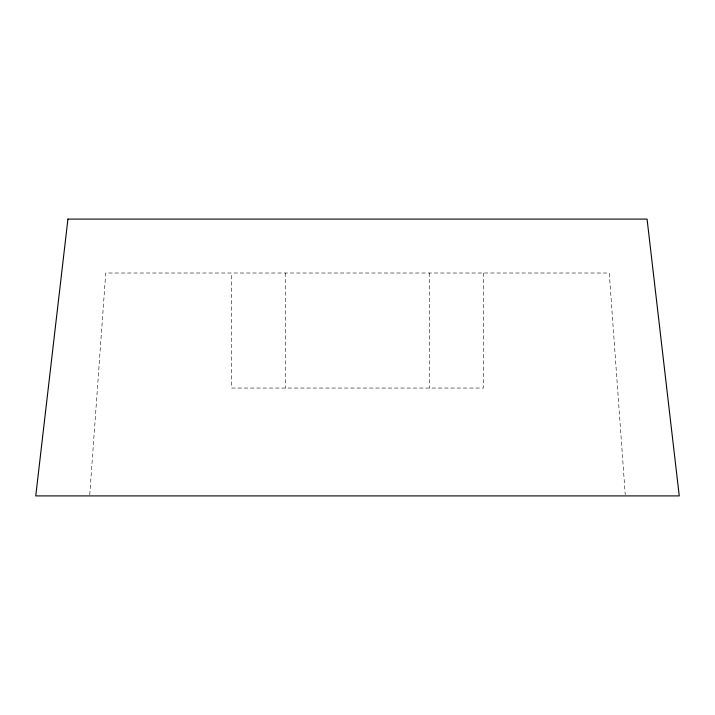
<?xml version="1.0" encoding="UTF-8"?>
<svg xmlns="http://www.w3.org/2000/svg" width="715" height="715" viewBox="0 0 715 715"><rect width="100%" height="100%" fill="white"/><g stroke="black" fill="none" stroke-linecap="round" stroke-linejoin="round"><path stroke-width="0.54" stroke-dasharray="3.58 2.68" d="M89.75 494.798L105.748 273.014L609.251 273.014L625.25 494.798M483.322 273.014L483.322 388.057L231.678 388.057L231.678 273.014M429.402 273.014L429.402 388.057M285.598 273.014L285.598 388.057"/><path stroke-width="1.07" d="M67.925 219.094L35.75 495.906L679.25 495.906L647.075 219.094L67.925 219.094"/></g></svg>
